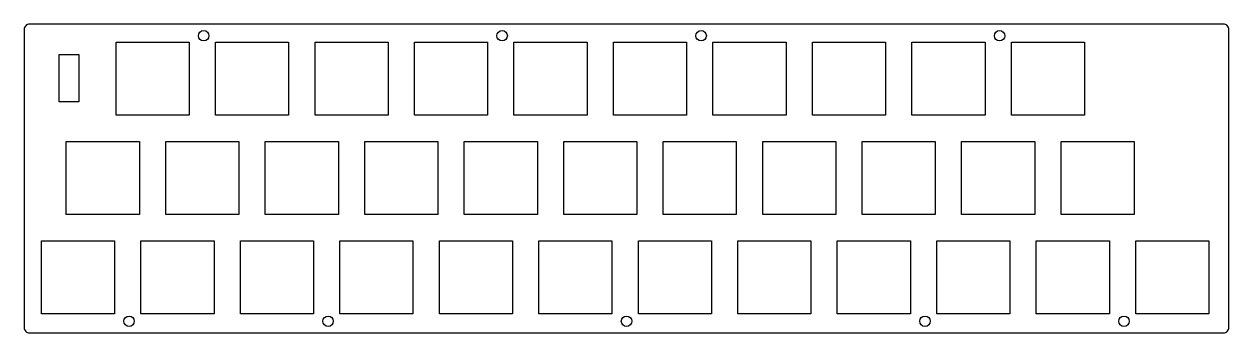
# Model space of a CAD drawing. Header units: millimetres. Extents: x 28 to 258, y 28 to 87.
import ezdxf

# ---------------------------------------------------------------- set-up
doc = ezdxf.new("R2010")
doc.units = ezdxf.units.MM
doc.layers.get('0').update_dxf_attribs({"linetype": 'CONTINUOUS'})

msp = doc.modelspace()

# ---------------------------------------------------------------- linework, layer by layer
msp.add_lwpolyline([(258.22, 85.73, 0.417198), (257.18, 86.78), (28.57, 86.77, 0.417108), (27.52, 85.73), (27.53, 28.58, 0.417421), (28.57, 27.53), (257.17, 27.53, 0.417373), (258.22, 28.58)], format="xyb", close=True)
for points in [[(45.13, 83.28), (59.13, 83.28), (59.13, 69.28), (45.13, 69.28)], [(64.18, 83.28), (78.18, 83.28), (78.18, 69.28), (64.18, 69.28)], [(83.23, 83.28), (97.23, 83.28), (97.23, 69.28), (83.23, 69.28)], [(102.28, 83.28), (116.28, 83.28), (116.28, 69.28), (102.28, 69.28)], [(121.33, 83.28), (135.33, 83.28), (135.33, 69.28), (121.33, 69.28)], [(140.38, 83.28), (154.38, 83.28), (154.38, 69.28), (140.38, 69.28)], [(159.43, 83.28), (173.43, 83.28), (173.43, 69.28), (159.43, 69.28)], [(178.48, 83.28), (192.48, 83.28), (192.48, 69.28), (178.48, 69.28)], [(197.53, 83.28), (211.53, 83.28), (211.53, 69.28), (197.53, 69.28)], [(216.58, 83.28), (230.58, 83.28), (230.58, 69.28), (216.58, 69.28)], [(34.26, 80.95), (38, 80.95), (38, 71.86), (34.26, 71.86)], [(35.6, 64.23), (49.6, 64.23), (49.6, 50.23), (35.6, 50.23)], [(54.65, 64.23), (68.65, 64.23), (68.65, 50.23), (54.65, 50.23)], [(73.7, 64.23), (87.7, 64.23), (87.7, 50.23), (73.7, 50.23)], [(92.75, 64.23), (106.75, 64.23), (106.75, 50.23), (92.75, 50.23)], [(111.8, 64.23), (125.8, 64.23), (125.8, 50.23), (111.8, 50.23)], [(130.85, 64.23), (144.85, 64.23), (144.85, 50.23), (130.85, 50.23)], [(149.9, 64.23), (163.9, 64.23), (163.9, 50.23), (149.9, 50.23)], [(168.95, 64.23), (182.95, 64.23), (182.95, 50.23), (168.95, 50.23)], [(188, 64.23), (202, 64.23), (202, 50.23), (188, 50.23)], [(207.05, 64.23), (221.05, 64.23), (221.05, 50.23), (207.05, 50.23)], [(226.1, 64.23), (240.1, 64.23), (240.1, 50.23), (226.1, 50.23)], [(30.84, 45.18), (44.84, 45.18), (44.84, 31.18), (30.84, 31.18)], [(49.89, 45.18), (63.89, 45.18), (63.89, 31.18), (49.89, 31.18)], [(68.94, 45.18), (82.94, 45.18), (82.94, 31.18), (68.94, 31.18)], [(87.99, 45.18), (101.99, 45.18), (101.99, 31.18), (87.99, 31.18)], [(107.04, 45.18), (121.04, 45.18), (121.04, 31.18), (107.04, 31.18)], [(126.09, 45.18), (140.09, 45.18), (140.09, 31.18), (126.09, 31.18)], [(145.14, 45.18), (159.14, 45.18), (159.14, 31.18), (145.14, 31.18)], [(164.19, 45.18), (178.19, 45.18), (178.19, 31.18), (164.19, 31.18)], [(183.24, 45.18), (197.24, 45.18), (197.24, 31.18), (183.24, 31.18)], [(202.29, 45.18), (216.29, 45.18), (216.29, 31.18), (202.29, 31.18)], [(221.34, 45.18), (235.34, 45.18), (235.34, 31.18), (221.34, 31.18)], [(240.39, 45.18), (254.39, 45.18), (254.39, 31.18), (240.39, 31.18)]]:
    msp.add_lwpolyline(points, close=True)
for centre in [(61.91, 84.53), (119.06, 84.53), (157.16, 84.53), (214.31, 84.53), (47.63, 29.77), (85.73, 29.77), (142.88, 29.77), (200.03, 29.77), (238.13, 29.77)]:
    msp.add_circle(centre, 1)

doc.saveas('drawing.dxf')
